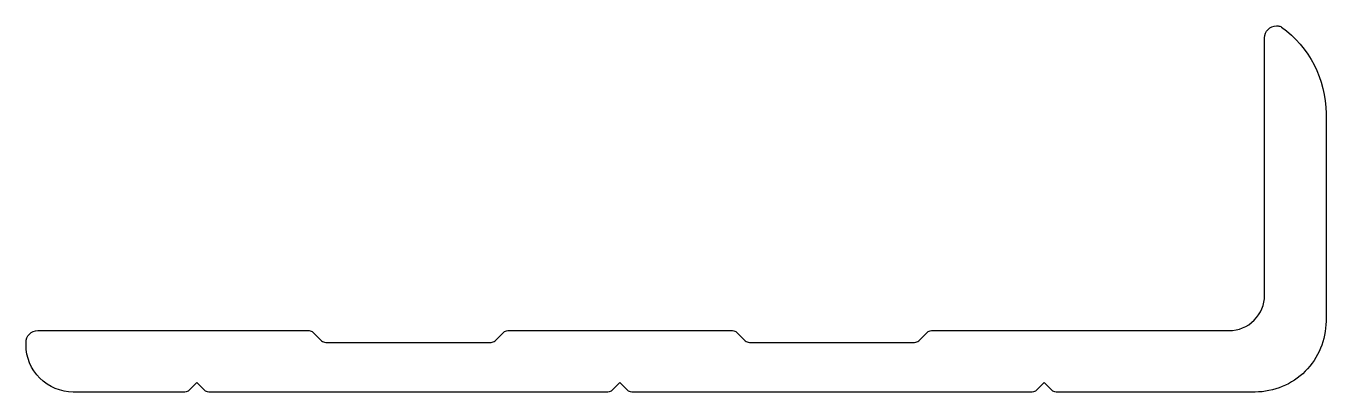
# Model space of a CAD drawing. Extents: x 1380.4 to 1435.4, y 308.8 to 324.3.
import ezdxf

# ---------------------------------------------------------------- set-up
doc = ezdxf.new("R2010")
doc.units = 0
doc.layers.get('0').update_dxf_attribs({"linetype": 'CONTINUOUS'})

msp = doc.modelspace()

# ---------------------------------------------------------------- linework, layer by layer
at = {"color": 0}
msp.add_lwpolyline([(1435.414, 311.8, -0.414214), (1432.414, 308.8), (1423.991, 308.8, -0.198912), (1423.814, 308.873), (1423.487, 309.2), (1423.16, 308.873, -0.198912), (1422.984, 308.8), (1406.043, 308.8, -0.198912), (1405.866, 308.873), (1405.539, 309.2), (1405.212, 308.873, -0.198912), (1405.036, 308.8), (1388.146, 308.8, -0.198912), (1387.97, 308.873), (1387.643, 309.2), (1387.316, 308.873, -0.198912), (1387.139, 308.8), (1382.414, 308.8, -0.414214), (1380.414, 310.8), (1380.414, 310.9, -0.414214), (1380.914, 311.4), (1392.388, 311.4, -0.198912), (1392.564, 311.327), (1392.918, 310.973, 0.198912), (1393.095, 310.9), (1400.088, 310.9, 0.198912), (1400.264, 310.973), (1400.618, 311.327, -0.198912), (1400.795, 311.4), (1410.31, 311.4, -0.198912), (1410.486, 311.327), (1410.84, 310.973, 0.198912), (1411.017, 310.9), (1418.01, 310.9, 0.198912), (1418.186, 310.973), (1418.54, 311.327, -0.198912), (1418.717, 311.4), (1431.314, 311.4, 0.414214), (1432.814, 312.9), (1432.814, 323.8, -0.414214), (1433.314, 324.3), (1433.385, 324.3, -0.156345), (1433.53, 324.254, -0.242184), (1435.414, 320.592)], format="xyb", close=True, dxfattribs=at)

doc.saveas('drawing.dxf')
